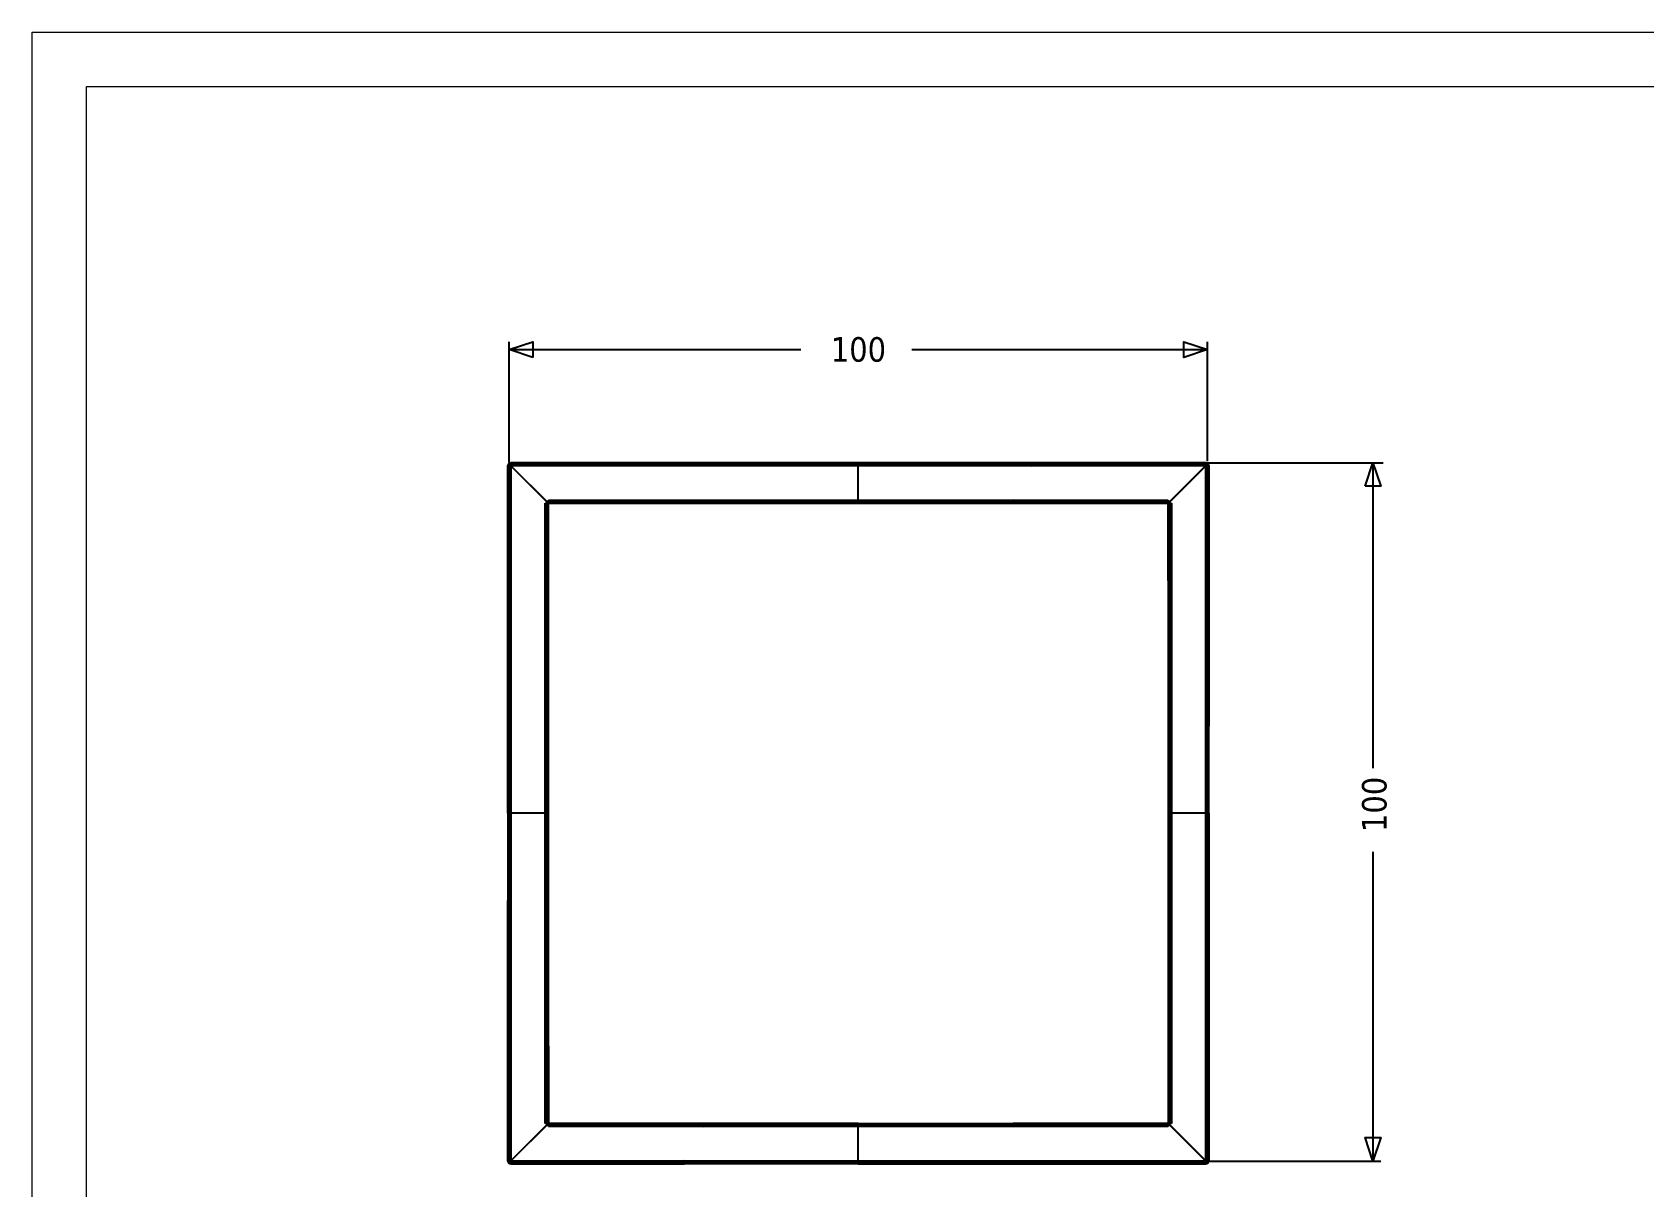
# Model space of a CAD drawing. Header units: inches. Extents: x 10 to 4608, y 5 to 3256.
# Drawn here: x 10 to 2309, y 1609 to 3256 of the extents above; entities that cross this region are included whole.
import ezdxf

# ---------------------------------------------------------------- set-up
doc = ezdxf.new("R2010")
doc.units = ezdxf.units.IN
doc.header["$MEASUREMENT"] = 0
doc.layers.add('tabelka', color=155, linetype='Continuous')
doc.styles.add('Tahoma', font='tahoma.ttf')

msp = doc.modelspace()

# ---------------------------------------------------------------- linework, layer by layer
for p, q in [((690.4, 2642.5), (690.3, 2814.5)), ((1686.4, 2644), (1686.4, 2814.5)), ((690.3, 2803.3), (1106.5, 2803.3)), ((1264.7, 2803.2), (1686.4, 2803.2)), ((688.3, 2637.5), (688.7, 2639.2)), ((688.3, 2389.8), (688.3, 2637.5)), ((688.4, 2637.5), (688.3, 2637.5)), ((688.4, 2637.5), (688.3, 2389.8)), ((688.4, 2637.5), (688.7, 2637.5)), ((688.7, 2142), (688.4, 2637.5)), ((688.7, 2639.2), (689.6, 2640.7)), ((688.7, 2637.5), (689.1, 2637.5)), ((689.1, 2637.5), (688.7, 2142)), ((688.7, 2142), (688.7, 2637.5)), ((689.1, 2637.5), (689.6, 2637.5)), ((689.6, 2142), (689.1, 2637.5)), ((689.5, 2637.5), (689.1, 2637.5)), ((690.6, 2637.5), (689.5, 2637.5)), ((689.6, 2640.7), (691.1, 2641.6)), ((690.3, 2637.5), (689.6, 2637.5)), ((689.6, 2142), (689.6, 2637.5)), ((689.6, 2142), (690.3, 2637.5)), ((689.6, 2637.5), (690.6, 2637.5)), ((690.3, 2637.5), (691.1, 2142)), ((690.4, 2637.5), (690.3, 2637.5)), ((690.6, 2637.5), (690.4, 2637.5)), ((690.7, 2638.4), (690.6, 2637.5)), ((690.6, 2637.5), (690.6, 2637.5)), ((690.6, 2637.5), (690.7, 2637.5)), ((690.6, 2637.5), (690.6, 2637.5)), ((690.6, 2637.5), (690.6, 2637.5)), ((690.6, 2637.5), (690.6, 2637.5)), ((690.6, 2637.5), (691.1, 2637.5)), ((690.6, 2637.5), (690.7, 2637.5)), ((691.2, 2639.1), (690.7, 2638.4)), ((690.7, 2637.5), (690.9, 2637.5)), ((691.1, 2637.5), (690.9, 2637.5)), ((691.1, 2641.6), (692.8, 2642)), ((691.9, 2637.5), (691.1, 2142)), ((691.1, 2142), (691.1, 2637.5)), ((691.2, 2637.5), (691.1, 2637.5)), ((691.9, 2639.6), (691.2, 2639.1)), ((691.5, 2637.5), (691.2, 2637.5)), ((691.5, 2637.5), (691.9, 2637.5)), ((692.8, 2639.8), (691.9, 2639.6)), ((692.8, 2389.7), (691.9, 2637.5)), ((691.9, 2637.5), (692.8, 2637.5)), ((692.8, 2642), (940.6, 2642)), ((692.8, 2641.9), (692.8, 2642)), ((692.8, 2641.9), (940.6, 2642)), ((692.8, 2641.6), (692.8, 2641.9)), ((1188.3, 2641.6), (692.8, 2641.9)), ((692.8, 2641.2), (692.8, 2641.6)), ((692.8, 2641.6), (1188.3, 2641.6)), ((692.8, 2641.2), (1188.3, 2641.6)), ((692.8, 2640.7), (692.8, 2641.2)), ((1188.3, 2640.7), (692.8, 2641.2)), ((692.8, 2640.9), (692.8, 2641.2)), ((692.8, 2640.9), (692.8, 2640.4)), ((692.8, 2640.7), (1188.3, 2640.7)), ((1188.3, 2640.7), (692.8, 2640)), ((692.8, 2640.4), (692.8, 2640.7)), ((692.8, 2640.4), (692.8, 2640.2)), ((692.8, 2640), (692.8, 2640.2)), ((692.8, 2639.8), (692.8, 2640.2)), ((1188.3, 2639.2), (692.8, 2640)), ((692.8, 2639.8), (692.8, 2640)), ((692.8, 2639.6), (692.8, 2639.8)), ((692.8, 2639.8), (692.8, 2639.8)), ((692.8, 2639.6), (692.8, 2639.8)), ((692.8, 2639.6), (692.8, 2639.6)), ((692.8, 2639.2), (692.8, 2639.6)), ((692.8, 2639.6), (692.8, 2639.2)), ((692.8, 2639.2), (1188.3, 2639.2)), ((692.8, 2638.4), (1188.3, 2639.2)), ((692.8, 2639.1), (692.8, 2639.2)), ((692.8, 2639.1), (692.8, 2638.4)), ((692.9, 2637.5), (692.8, 2638.4)), ((940.6, 2637.5), (692.8, 2638.4)), ((746.1, 2584.1), (692.8, 2637.5)), ((692.8, 2637.5), (692.8, 2389.7)), ((692.9, 2637.5), (746.2, 2584.2)), ((940.6, 2637.5), (692.9, 2637.5)), ((940.6, 2642), (1188.3, 2641.6)), ((940.6, 2642), (1188.3, 2642)), ((1188.3, 2639.2), (940.6, 2637.5)), ((1188.3, 2637.5), (940.6, 2637.5)), ((1188.3, 2642), (1188.3, 2641.6)), ((1188.3, 2641.6), (1436.1, 2642)), ((1436.1, 2642), (1188.3, 2642)), ((1188.3, 2641.6), (1683.9, 2641.9)), ((1188.3, 2641.6), (1188.3, 2640.7)), ((1683.9, 2641.2), (1188.3, 2641.6)), ((1188.3, 2641.6), (1683.9, 2641.6)), ((1188.3, 2640.7), (1683.9, 2641.2)), ((1188.3, 2640.7), (1188.3, 2639.2)), ((1188.3, 2640.7), (1683.9, 2640.7)), ((1188.3, 2640.7), (1683.8, 2640)), ((1683.8, 2640), (1188.3, 2639.2)), ((1188.3, 2639.2), (1188.3, 2637.5)), ((1436.1, 2637.5), (1188.3, 2639.2)), ((1683.8, 2638.4), (1188.3, 2639.2)), ((1188.3, 2639.2), (1683.8, 2639.2)), ((1188.3, 2588.6), (1188.3, 2637.5)), ((1436.1, 2637.5), (1188.3, 2637.5)), ((1436.1, 2642), (1683.9, 2642)), ((1683.9, 2641.9), (1436.1, 2642)), ((1436.1, 2637.5), (1683.8, 2638.4)), ((1683.8, 2637.5), (1436.1, 2637.5)), ((1630.5, 2584.2), (1683.8, 2637.5)), ((1683.9, 2637.5), (1630.6, 2584.1)), ((1683.8, 2640), (1683.9, 2640.1)), ((1683.8, 2639.8), (1683.8, 2640)), ((1683.8, 2640), (1683.9, 2639.8)), ((1683.9, 2639.8), (1683.8, 2639.8)), ((1683.8, 2639.8), (1683.9, 2639.6)), ((1683.8, 2639.2), (1683.9, 2639.4)), ((1683.8, 2639.2), (1683.8, 2639.1)), ((1683.8, 2638.8), (1683.9, 2639.1)), ((1683.9, 2639.1), (1683.8, 2639.1)), ((1683.8, 2638.8), (1683.8, 2638.4)), ((1683.8, 2638), (1683.8, 2638.4)), ((1683.8, 2637.5), (1683.8, 2638)), ((1683.9, 2642), (1685.6, 2641.6)), ((1683.9, 2641.9), (1683.9, 2642)), ((1683.9, 2641.9), (1683.9, 2641.6)), ((1683.9, 2641.6), (1683.9, 2641.2)), ((1683.9, 2641.2), (1683.9, 2640.7)), ((1683.9, 2640.9), (1683.9, 2641.2)), ((1683.9, 2640.3), (1683.9, 2640.9)), ((1683.9, 2640.3), (1683.9, 2640.7)), ((1683.9, 2640.2), (1683.9, 2640.3)), ((1683.9, 2640.1), (1683.9, 2640.2)), ((1684.7, 2639.6), (1683.9, 2639.8)), ((1683.9, 2639.8), (1683.9, 2639.7)), ((1683.9, 2639.7), (1683.9, 2639.6)), ((1683.9, 2639.4), (1683.9, 2639.6)), ((1683.9, 2637.5), (1684.7, 2637.5)), ((1683.9, 2389.7), (1683.9, 2637.5)), ((1683.9, 2389.7), (1684.7, 2637.5)), ((1685.5, 2639.1), (1684.7, 2639.6)), ((1685.5, 2637.5), (1684.7, 2637.5)), ((1684.7, 2637.5), (1685.6, 2142)), ((1685.9, 2638.4), (1685.5, 2639.1)), ((1685.6, 2637.5), (1685.5, 2637.5)), ((1685.6, 2641.6), (1687, 2640.7)), ((1685.6, 2142), (1686.4, 2637.5)), ((1685.6, 2637.5), (1685.6, 2142)), ((1685.6, 2637.5), (1685.9, 2637.5)), ((1685.9, 2637.5), (1685.6, 2637.5)), ((1686.1, 2637.5), (1685.9, 2638.4)), ((1685.9, 2637.5), (1686.1, 2637.5)), ((1685.9, 2637.5), (1685.9, 2637.5)), ((1685.9, 2637.5), (1686.1, 2637.5)), ((1686.1, 2637.5), (1686.1, 2637.5)), ((1687.2, 2637.5), (1686.1, 2637.5)), ((1686.1, 2637.5), (1687, 2637.5)), ((1686.1, 2637.5), (1686.4, 2637.5)), ((1686.2, 2642), (1937.2, 2642)), ((1686.2, 2642), (1933.3, 2642)), ((1686.4, 2637.5), (1687, 2637.5)), ((1687, 2142), (1686.4, 2637.5)), ((1687, 2640.7), (1688, 2639.2)), ((1687, 2637.5), (1687.6, 2637.5)), ((1687, 2637.5), (1687, 2142)), ((1687, 2142), (1687.6, 2637.5)), ((1687.2, 2637.5), (1687.6, 2637.5)), ((1687.6, 2637.5), (1688, 2637.5)), ((1687.6, 2637.5), (1688, 2142)), ((1688, 2639.2), (1688.3, 2637.5)), ((1688, 2637.5), (1688.3, 2637.5)), ((1688, 2142), (1688.3, 2637.5)), ((1688, 2637.5), (1688, 2142)), ((1688.3, 2637.5), (1688.3, 2389.8)), ((1688.3, 2637.5), (1688.3, 2637.5)), ((1688.3, 2637.5), (1688.3, 2389.8)), ((1922.4, 2642), (1922.4, 2206.6)), ((719.5, 2610.8), (719.5, 2610.9)), ((1657.1, 2610.9), (1657.3, 2610.9)), ((741.7, 2584.1), (743.2, 2584.1)), ((741.7, 2363.1), (741.7, 2584.1)), ((743.2, 2584.1), (741.7, 2363.1)), ((743.2, 2584.1), (744.5, 2584.1)), ((743.4, 2142), (743.2, 2584.1)), ((743.4, 2142), (744.5, 2584.1)), ((744.5, 2584.1), (745.5, 2584.1)), ((744.8, 2142), (744.5, 2584.1)), ((745.5, 2584.1), (744.8, 2142)), ((745.5, 2584.1), (746, 2584.1)), ((745.8, 2142), (745.5, 2584.1)), ((745.8, 2142), (746, 2584.1)), ((746, 2584.1), (746.1, 2584.1)), ((746, 2584.1), (746.1, 2363.8)), ((1158, 2584.2), (746.1, 2584.1)), ((746.1, 2584.1), (746.1, 2363.8)), ((746.2, 2587.1), (746.2, 2588.6)), ((746.2, 2588.6), (967.3, 2588.6)), ((746.2, 2587.1), (967.3, 2588.6)), ((746.2, 2585.8), (746.2, 2587.1)), ((1188.3, 2585.5), (746.2, 2587.1)), ((1188.3, 2586.9), (746.2, 2587.1)), ((746.2, 2584.8), (746.2, 2585.8)), ((746.2, 2585.8), (1188.3, 2585.5)), ((746.2, 2585.8), (1188.3, 2584.5)), ((746.2, 2584.4), (746.2, 2584.8)), ((1188.3, 2584.5), (746.2, 2584.8)), ((746.2, 2584.4), (1188.3, 2584.5)), ((746.2, 2584.2), (746.2, 2584.4)), ((967.3, 2584.2), (746.2, 2584.4)), ((746.2, 2584.2), (967.3, 2584.2)), ((967.3, 2588.6), (1188.3, 2588.6)), ((967.3, 2588.6), (1188.3, 2586.9)), ((1188.3, 2584.5), (967.3, 2584.2)), ((967.3, 2584.2), (1158, 2584.2)), ((1158, 2584.2), (1188.3, 2584.2)), ((1188.3, 2588.6), (1188.3, 2586.9)), ((1188.3, 2588.6), (1409.4, 2588.6)), ((1188.3, 2586.9), (1409.4, 2588.6)), ((1188.3, 2586.9), (1630.5, 2587.1)), ((1188.3, 2586.9), (1188.3, 2585.5)), ((1188.3, 2586.9), (1630.5, 2585.8)), ((1188.3, 2585.5), (1630.5, 2585.8)), ((1188.3, 2585.5), (1188.3, 2584.5)), ((1630.5, 2584.8), (1188.3, 2585.5)), ((1188.3, 2584.5), (1630.5, 2584.8)), ((1188.3, 2584.5), (1188.3, 2584.2)), ((1409.4, 2584.2), (1188.3, 2584.5)), ((1188.3, 2584.5), (1630.5, 2584.4)), ((1188.3, 2584.2), (1409.4, 2584.2)), ((1409.4, 2588.6), (1630.5, 2588.6)), ((1630.5, 2587.1), (1409.4, 2588.6)), ((1630.5, 2584.4), (1409.4, 2584.2)), ((1409.4, 2584.2), (1630.5, 2584.2)), ((1630.5, 2588.6), (1630.5, 2587.1)), ((1630.5, 2587.1), (1630.5, 2585.8)), ((1630.5, 2585.8), (1630.5, 2584.8)), ((1630.5, 2584.8), (1630.5, 2584.4)), ((1630.5, 2584.4), (1630.5, 2584.2)), ((1630.5, 2584.2), (1630.5, 2584.2)), ((1630.6, 2363.1), (1630.5, 2584.2)), ((1630.6, 2584.1), (1630.7, 2584.1)), ((1630.6, 2363.1), (1630.7, 2584.1)), ((1630.6, 2584.1), (1630.6, 2363.1)), ((1630.7, 2584.1), (1631.2, 2584.1)), ((1630.7, 2584.1), (1630.9, 2142)), ((1630.9, 2142), (1631.2, 2584.1)), ((1632.1, 2584.1), (1630.9, 2142)), ((1631.2, 2584.1), (1632.1, 2584.1)), ((1632.1, 2584.1), (1631.9, 2142)), ((1631.9, 2142), (1633.5, 2584.1)), ((1632.1, 2584.1), (1633.5, 2584.1)), ((1633.3, 2142), (1633.5, 2584.1)), ((1633.5, 2584.1), (1635, 2584.1)), ((1633.5, 2584.1), (1635, 2363.1)), ((1635, 2584.1), (1635, 2363.1)), ((688.7, 2142), (688.3, 2389.8)), ((688.3, 2142), (688.3, 2389.8)), ((692.8, 2389.7), (691.1, 2142)), ((692.8, 2389.7), (692.8, 2142)), ((1683.9, 2142), (1683.9, 2389.7)), ((1685.6, 2142), (1683.9, 2389.7)), ((1688.3, 2389.8), (1688, 2142)), ((1688.3, 2142), (1688.3, 2389.8)), ((741.7, 2142), (741.7, 2363.1)), ((743.4, 2142), (741.7, 2363.1)), ((746.1, 2362.7), (745.8, 2142)), ((746.1, 2363.8), (746.1, 2363.1)), ((746.1, 2363.1), (746.1, 2362.7)), ((746.1, 2142), (746.1, 2362.7)), ((1630.9, 2142), (1630.6, 2363.1)), ((1630.6, 2142), (1630.6, 2363.1)), ((1635, 2363.1), (1633.3, 2142)), ((1635, 2363.1), (1635, 2142)), ((688.3, 2142), (688.7, 2142)), ((688.3, 1894.2), (688.7, 2142)), ((688.3, 2142), (688.3, 1894.2)), ((688.7, 2142), (688.4, 1646.4)), ((688.7, 2142), (689.6, 2142)), ((688.7, 1646.4), (688.7, 2142)), ((689.1, 1646.5), (688.7, 2142)), ((689.6, 2142), (689.1, 1646.5)), ((689.6, 2142), (691.1, 2142)), ((689.6, 1646.5), (689.6, 2142)), ((689.6, 2142), (690.3, 1646.5)), ((691.1, 2142), (690.3, 1646.5)), ((691.1, 2142), (692.8, 2142)), ((691.1, 1646.5), (691.1, 2142)), ((691.9, 1646.5), (691.1, 2142)), ((691.1, 2142), (692.8, 1894.2)), ((741.7, 2142), (692.8, 2142)), ((692.8, 2142), (692.8, 1894.2)), ((741.7, 1920.9), (741.7, 2142)), ((741.7, 2142), (743.4, 2142)), ((741.7, 1920.9), (743.4, 2142)), ((744.8, 2142), (743.2, 1699.8)), ((743.4, 2142), (743.2, 1699.8)), ((743.4, 2142), (744.8, 2142)), ((744.5, 1699.8), (744.8, 2142)), ((744.5, 1699.8), (745.8, 2142)), ((744.8, 2142), (745.8, 2142)), ((745.8, 2142), (745.5, 1699.8)), ((745.8, 2142), (746.1, 2142)), ((746, 1699.8), (745.8, 2142)), ((745.8, 2142), (746.1, 1920.9)), ((746.1, 2142), (746.1, 1920.9)), ((1630.6, 2142), (1630.9, 2142)), ((1630.6, 1920.9), (1630.9, 2142)), ((1630.6, 2142), (1630.6, 1920.9)), ((1630.9, 2142), (1630.7, 1699.8)), ((1630.9, 2142), (1631.9, 2142)), ((1630.9, 2142), (1631.2, 1699.8)), ((1631.2, 1699.8), (1631.9, 2142)), ((1631.9, 2142), (1633.3, 2142)), ((1631.9, 2142), (1632.1, 1699.8)), ((1633.3, 2142), (1632.1, 1699.8)), ((1633.3, 2142), (1635, 2142)), ((1633.3, 2142), (1635, 1920.9)), ((1633.3, 2142), (1633.5, 1699.8)), ((1683.9, 2142), (1635, 2142)), ((1635, 2142), (1635, 1920.9)), ((1683.9, 1894.2), (1683.9, 2142)), ((1683.9, 2142), (1685.6, 2142)), ((1683.9, 1894.2), (1685.6, 2142)), ((1684.7, 1646.5), (1685.6, 2142)), ((1685.6, 2142), (1687, 2142)), ((1685.6, 2142), (1685.6, 1646.5)), ((1686.4, 1646.5), (1685.6, 2142)), ((1687, 2142), (1686.4, 1646.5)), ((1687, 2142), (1688, 2142)), ((1687, 2142), (1687.6, 1646.5)), ((1687, 2142), (1687, 1646.5)), ((1687.6, 1646.5), (1688, 2142)), ((1688, 2142), (1688.3, 2142)), ((1688, 2142), (1688.3, 1894.2)), ((1688, 2142), (1688.3, 1646.4)), ((1688, 2142), (1688, 1646.4)), ((1688.3, 2142), (1688.3, 1894.2)), ((1922.4, 2087.2), (1922.4, 1646)), ((741.7, 1699.8), (741.7, 1920.9)), ((743.2, 1699.8), (741.7, 1920.9)), ((746.1, 1920.9), (746, 1699.8)), ((746.1, 1699.8), (746.1, 1920.9)), ((746.1, 1920.9), (746.2, 1699.8)), ((1630.7, 1699.8), (1630.6, 1920.9)), ((1630.6, 1920.9), (1630.6, 1699.8)), ((1633.5, 1699.8), (1635, 1920.9)), ((1635, 1920.9), (1635, 1699.8)), ((688.3, 1646.4), (688.3, 1894.2)), ((688.4, 1646.4), (688.3, 1894.2)), ((692.8, 1894.2), (691.9, 1646.5)), ((692.8, 1894.2), (692.8, 1646.5)), ((1683.9, 1646.5), (1683.9, 1894.2)), ((1683.9, 1894.2), (1684.7, 1646.5)), ((1688.3, 1894.2), (1688.3, 1646.4)), ((1688.3, 1646.4), (1688.3, 1894.2)), ((692.8, 1646.5), (746.1, 1699.8)), ((746.2, 1699.8), (692.9, 1646.4)), ((743.2, 1699.8), (741.7, 1699.8)), ((744.5, 1699.8), (743.2, 1699.8)), ((745.5, 1699.8), (744.5, 1699.8)), ((746, 1699.8), (745.5, 1699.8)), ((746.1, 1699.8), (746, 1699.8)), ((746.2, 1699.6), (746.2, 1699.8)), ((746.2, 1699.6), (967.3, 1699.8)), ((967.3, 1699.8), (746.2, 1699.8)), ((746.2, 1699.8), (746.2, 1699.8)), ((746.2, 1699.2), (746.2, 1699.6)), ((1188.3, 1699.4), (746.2, 1699.6)), ((1188.3, 1699.4), (746.2, 1699.2)), ((746.2, 1698.2), (746.2, 1699.2)), ((746.2, 1699.2), (1188.3, 1698.5)), ((1188.3, 1698.5), (746.2, 1698.2)), ((746.2, 1696.8), (746.2, 1698.2)), ((1188.3, 1697), (746.2, 1698.2)), ((1188.3, 1697), (746.2, 1696.8)), ((746.2, 1695.3), (746.2, 1696.8)), ((746.2, 1696.8), (967.3, 1695.3)), ((967.3, 1695.3), (746.2, 1695.3)), ((967.3, 1699.8), (1188.3, 1699.4)), ((1188.3, 1699.8), (967.3, 1699.8)), ((1188.3, 1697), (967.3, 1695.3)), ((1188.3, 1695.3), (967.3, 1695.3)), ((1188.3, 1699.8), (1188.3, 1699.4)), ((1188.3, 1699.4), (1409.4, 1699.8)), ((1188.3, 1699.8), (1409.4, 1699.8)), ((1630.5, 1699.6), (1188.3, 1699.4)), ((1188.3, 1699.4), (1188.3, 1698.5)), ((1188.3, 1699.4), (1630.5, 1699.2)), ((1630.5, 1698.2), (1188.3, 1699.4)), ((1188.3, 1698.5), (1188.3, 1697)), ((1630.5, 1698.2), (1188.3, 1698.5)), ((1188.3, 1698.5), (1630.5, 1696.8)), ((1188.3, 1697), (1188.3, 1695.3)), ((1188.3, 1697), (1630.5, 1696.8)), ((1409.4, 1695.3), (1188.3, 1697)), ((1188.3, 1646.4), (1188.3, 1695.3)), ((1409.4, 1695.3), (1188.3, 1695.3)), ((1409.4, 1699.8), (1630.5, 1699.6)), ((1630.5, 1699.8), (1409.4, 1699.8)), ((1630.5, 1696.8), (1409.4, 1695.3)), ((1630.5, 1695.3), (1409.4, 1695.3)), ((1630.5, 1699.8), (1630.6, 1699.8)), ((1683.8, 1646.4), (1630.5, 1699.8)), ((1630.5, 1699.8), (1630.5, 1699.6)), ((1630.5, 1699.6), (1630.5, 1699.2)), ((1630.5, 1699.2), (1630.5, 1698.2)), ((1630.5, 1698.2), (1630.5, 1696.8)), ((1630.5, 1696.8), (1630.5, 1695.3)), ((1630.6, 1699.8), (1683.9, 1646.5)), ((1630.7, 1699.8), (1630.6, 1699.8)), ((1630.6, 1699.8), (1630.6, 1699.8)), ((1631.2, 1699.8), (1630.7, 1699.8)), ((1632.1, 1699.8), (1631.2, 1699.8)), ((1633.5, 1699.8), (1632.1, 1699.8)), ((1635, 1699.8), (1633.5, 1699.8)), ((719.5, 1673.1), (719.4, 1673.1)), ((1657.2, 1673.2), (1657.2, 1673)), ((688.7, 1644.7), (688.3, 1646.4)), ((688.4, 1646.4), (688.3, 1646.4)), ((688.7, 1646.4), (688.4, 1646.4)), ((689.1, 1646.5), (688.7, 1646.4)), ((689.6, 1643.3), (688.7, 1644.7)), ((689.6, 1646.5), (689.1, 1646.5)), ((689.5, 1646.4), (689.1, 1646.5)), ((689.5, 1646.4), (690, 1646.4)), ((690, 1646.4), (689.6, 1646.5)), ((691.1, 1642.3), (689.6, 1643.3)), ((690, 1646.4), (690.2, 1646.4)), ((690.3, 1646.5), (690.2, 1646.4)), ((690.6, 1646.4), (690.2, 1646.4)), ((690.6, 1646.5), (690.3, 1646.5)), ((690.6, 1646.5), (690.6, 1646.4)), ((690.7, 1646.4), (690.6, 1646.5)), ((690.6, 1646.4), (690.7, 1645.6)), ((690.7, 1646.4), (690.6, 1646.4)), ((690.7, 1646.4), (691.1, 1646.5)), ((690.7, 1645.6), (691.2, 1644.9)), ((691.2, 1646.5), (691.1, 1646.5)), ((692.8, 1642), (691.1, 1642.3)), ((691.2, 1646.5), (691.9, 1646.5)), ((691.2, 1644.9), (691.9, 1644.4)), ((692.8, 1646.5), (691.9, 1646.5)), ((691.9, 1644.4), (692.8, 1644.2)), ((940.6, 1646.4), (692.8, 1645.6)), ((692.8, 1645.6), (692.9, 1646.4)), ((692.8, 1645.2), (692.8, 1645.6)), ((692.8, 1645.6), (1188.3, 1644.7)), ((692.8, 1645.2), (692.8, 1644.9)), ((692.8, 1644.9), (692.8, 1644.7)), ((1188.3, 1644.7), (692.8, 1644.7)), ((692.8, 1644), (1188.3, 1644.7)), ((692.8, 1644.7), (692.8, 1644.6)), ((692.8, 1644.6), (692.8, 1644.7)), ((692.8, 1644.4), (692.8, 1644.6)), ((692.8, 1644.6), (692.8, 1644.6)), ((692.8, 1644.2), (692.8, 1644.6)), ((692.8, 1644.2), (692.8, 1644.4)), ((692.8, 1644.2), (692.8, 1644.4)), ((692.8, 1644.2), (692.8, 1644.2)), ((692.8, 1644.2), (692.8, 1644.2)), ((692.8, 1644.2), (692.8, 1643.1)), ((692.8, 1644.2), (692.8, 1644.2)), ((692.8, 1644.2), (692.8, 1644)), ((692.8, 1644.2), (692.8, 1644.2)), ((692.8, 1644), (692.8, 1643.3)), ((1188.3, 1643.3), (692.8, 1644)), ((692.8, 1644), (692.8, 1644)), ((692.8, 1642.7), (692.8, 1643.3)), ((1188.3, 1643.3), (692.8, 1642.7)), ((1188.3, 1643.3), (692.8, 1643.3)), ((692.8, 1643.1), (692.8, 1642.7)), ((692.8, 1642.3), (692.8, 1642.7)), ((692.8, 1642.7), (1188.3, 1642.3)), ((692.8, 1642.1), (692.8, 1642.3)), ((1188.3, 1642.3), (692.8, 1642.1)), ((1188.3, 1642.3), (692.8, 1642.3)), ((692.8, 1642.1), (692.8, 1642)), ((692.8, 1642.1), (940.6, 1642)), ((940.6, 1642), (692.8, 1642)), ((692.9, 1646.4), (940.6, 1646.4)), ((940.6, 1646.4), (1188.3, 1646.4)), ((940.6, 1646.4), (1188.3, 1644.7)), ((1188.3, 1642.3), (940.6, 1642)), ((1188.3, 1642), (940.6, 1642)), ((1188.3, 1646.4), (1188.3, 1644.7)), ((1188.3, 1646.4), (1436.1, 1646.4)), ((1188.3, 1644.7), (1436.1, 1646.4)), ((1683.8, 1645.6), (1188.3, 1644.7)), ((1188.3, 1644.7), (1188.3, 1643.3)), ((1188.3, 1644.7), (1683.8, 1644)), ((1683.8, 1644.7), (1188.3, 1644.7)), ((1188.3, 1643.3), (1683.8, 1644)), ((1188.3, 1643.3), (1188.3, 1642.3)), ((1683.9, 1643.3), (1188.3, 1643.3)), ((1188.3, 1643.3), (1683.9, 1642.7)), ((1683.9, 1642.7), (1188.3, 1642.3)), ((1188.3, 1642.3), (1188.3, 1642)), ((1188.3, 1642.3), (1683.9, 1642.1)), ((1683.9, 1642.3), (1188.3, 1642.3)), ((1436.1, 1642), (1188.3, 1642.3)), ((1436.1, 1642), (1188.3, 1642)), ((1436.1, 1646.4), (1683.8, 1646.4)), ((1436.1, 1646.4), (1683.8, 1645.6)), ((1683.9, 1642.1), (1436.1, 1642)), ((1683.9, 1642), (1436.1, 1642)), ((1681.8, 1646), (1933.7, 1646)), ((1683.8, 1646.4), (1683.8, 1645.6)), ((1683.9, 1644.9), (1683.8, 1645.6)), ((1683.9, 1644.9), (1683.8, 1644.7)), ((1683.8, 1644.7), (1683.8, 1644.2)), ((1683.9, 1644.4), (1683.8, 1644.7)), ((1683.8, 1644.2), (1683.9, 1644.4)), ((1683.8, 1644.2), (1683.9, 1644.2)), ((1683.8, 1644.2), (1683.8, 1644)), ((1683.9, 1644.2), (1683.8, 1644)), ((1683.8, 1644), (1683.9, 1643.3)), ((1683.9, 1646.5), (1684.3, 1646.5)), ((1683.9, 1644.2), (1683.9, 1644.4)), ((1683.9, 1644.2), (1684.7, 1644.4)), ((1683.9, 1643.1), (1683.9, 1644.2)), ((1683.9, 1644.2), (1683.9, 1643.3)), ((1683.9, 1643.3), (1683.9, 1642.7)), ((1683.9, 1643.1), (1683.9, 1642.7)), ((1683.9, 1642.7), (1683.9, 1642.3)), ((1685.6, 1642.3), (1683.9, 1642)), ((1683.9, 1642.3), (1683.9, 1642.1)), ((1683.9, 1642.1), (1683.9, 1642)), ((1684.7, 1646.5), (1684.3, 1646.5)), ((1685.1, 1646.5), (1684.7, 1646.5)), ((1684.7, 1644.4), (1685.5, 1644.9)), ((1685.1, 1646.5), (1685.5, 1646.5)), ((1685.5, 1646.5), (1685.6, 1646.5)), ((1685.5, 1644.9), (1685.9, 1645.6)), ((1685.7, 1646.5), (1685.6, 1646.5)), ((1685.6, 1646.5), (1685.7, 1646.5)), ((1687, 1643.3), (1685.6, 1642.3)), ((1685.7, 1646.5), (1685.9, 1646.5)), ((1685.7, 1646.5), (1685.7, 1646.5)), ((1685.9, 1646.5), (1685.7, 1646.5)), ((1686.1, 1646.4), (1685.9, 1646.5)), ((1685.9, 1645.6), (1686.1, 1646.4)), ((1686.1, 1646.4), (1686.1, 1646.5)), ((1686.1, 1646.5), (1686.4, 1646.5)), ((1686.1, 1646.4), (1686.4, 1646.5)), ((1686.1, 1646.4), (1686.1, 1646.4)), ((1686.4, 1646.5), (1686.4, 1646.5)), ((1686.4, 1646.5), (1686.6, 1646.5)), ((1686.6, 1646.5), (1686.7, 1646.4)), ((1687, 1646.5), (1686.7, 1646.4)), ((1686.7, 1646.4), (1687.2, 1646.4)), ((1687.6, 1646.5), (1687, 1646.5)), ((1688, 1644.7), (1687, 1643.3)), ((1687.2, 1646.4), (1687.6, 1646.5)), ((1688, 1646.4), (1687.6, 1646.5)), ((1688.3, 1646.4), (1688, 1644.7)), ((1688.3, 1646.4), (1688, 1646.4)), ((1688.3, 1646.4), (1688.3, 1646.4))]:
    msp.add_line(p, q)
at = {"layer": 'tabelka', "lineweight": 5}
for points in [[(10, 3255.8), (4607.5, 3255.8), (4607.5, 5), (10, 5)], [(87.4, 3178.4), (4530.1, 3178.4), (4530.1, 82.4), (87.4, 82.4)]]:
    msp.add_lwpolyline(points, close=True, dxfattribs=at)

# ---------------------------------------------------------------- texts
at = {"insert": (1149.1, 2785.3), "char_height": 35.01, "attachment_point": 7, "style": 'Tahoma'}
msp.add_mtext('100', dxfattribs=at)
at = {"insert": (1942.5, 2115.3), "char_height": 35.01, "attachment_point": 7, "rotation": 90, "style": 'Tahoma'}
msp.add_mtext('100', dxfattribs=at)

# ---------------------------------------------------------------- meshes
mesh = msp.add_polyface()
corners = [(724.1, 2792), (690.3, 2803.3), (724.1, 2814.5)]
mesh.append_faces([[corners[k] for k in face] for face in [(0, 1, 2)]])
mesh = msp.add_polyface()
corners = [(1686.4, 2803.2), (1652.6, 2792), (1652.6, 2814.5)]
mesh.append_faces([[corners[k] for k in face] for face in [(0, 1, 2)]])
mesh = msp.add_polyface()
corners = [(1911.2, 2608.3), (1922.4, 2642), (1933.7, 2608.3)]
mesh.append_faces([[corners[k] for k in face] for face in [(0, 1, 2)]])
mesh = msp.add_polyface()
corners = [(1922.4, 1646), (1911.2, 1679.7), (1933.7, 1679.7)]
mesh.append_faces([[corners[k] for k in face] for face in [(0, 1, 2)]])

doc.saveas('drawing.dxf')
